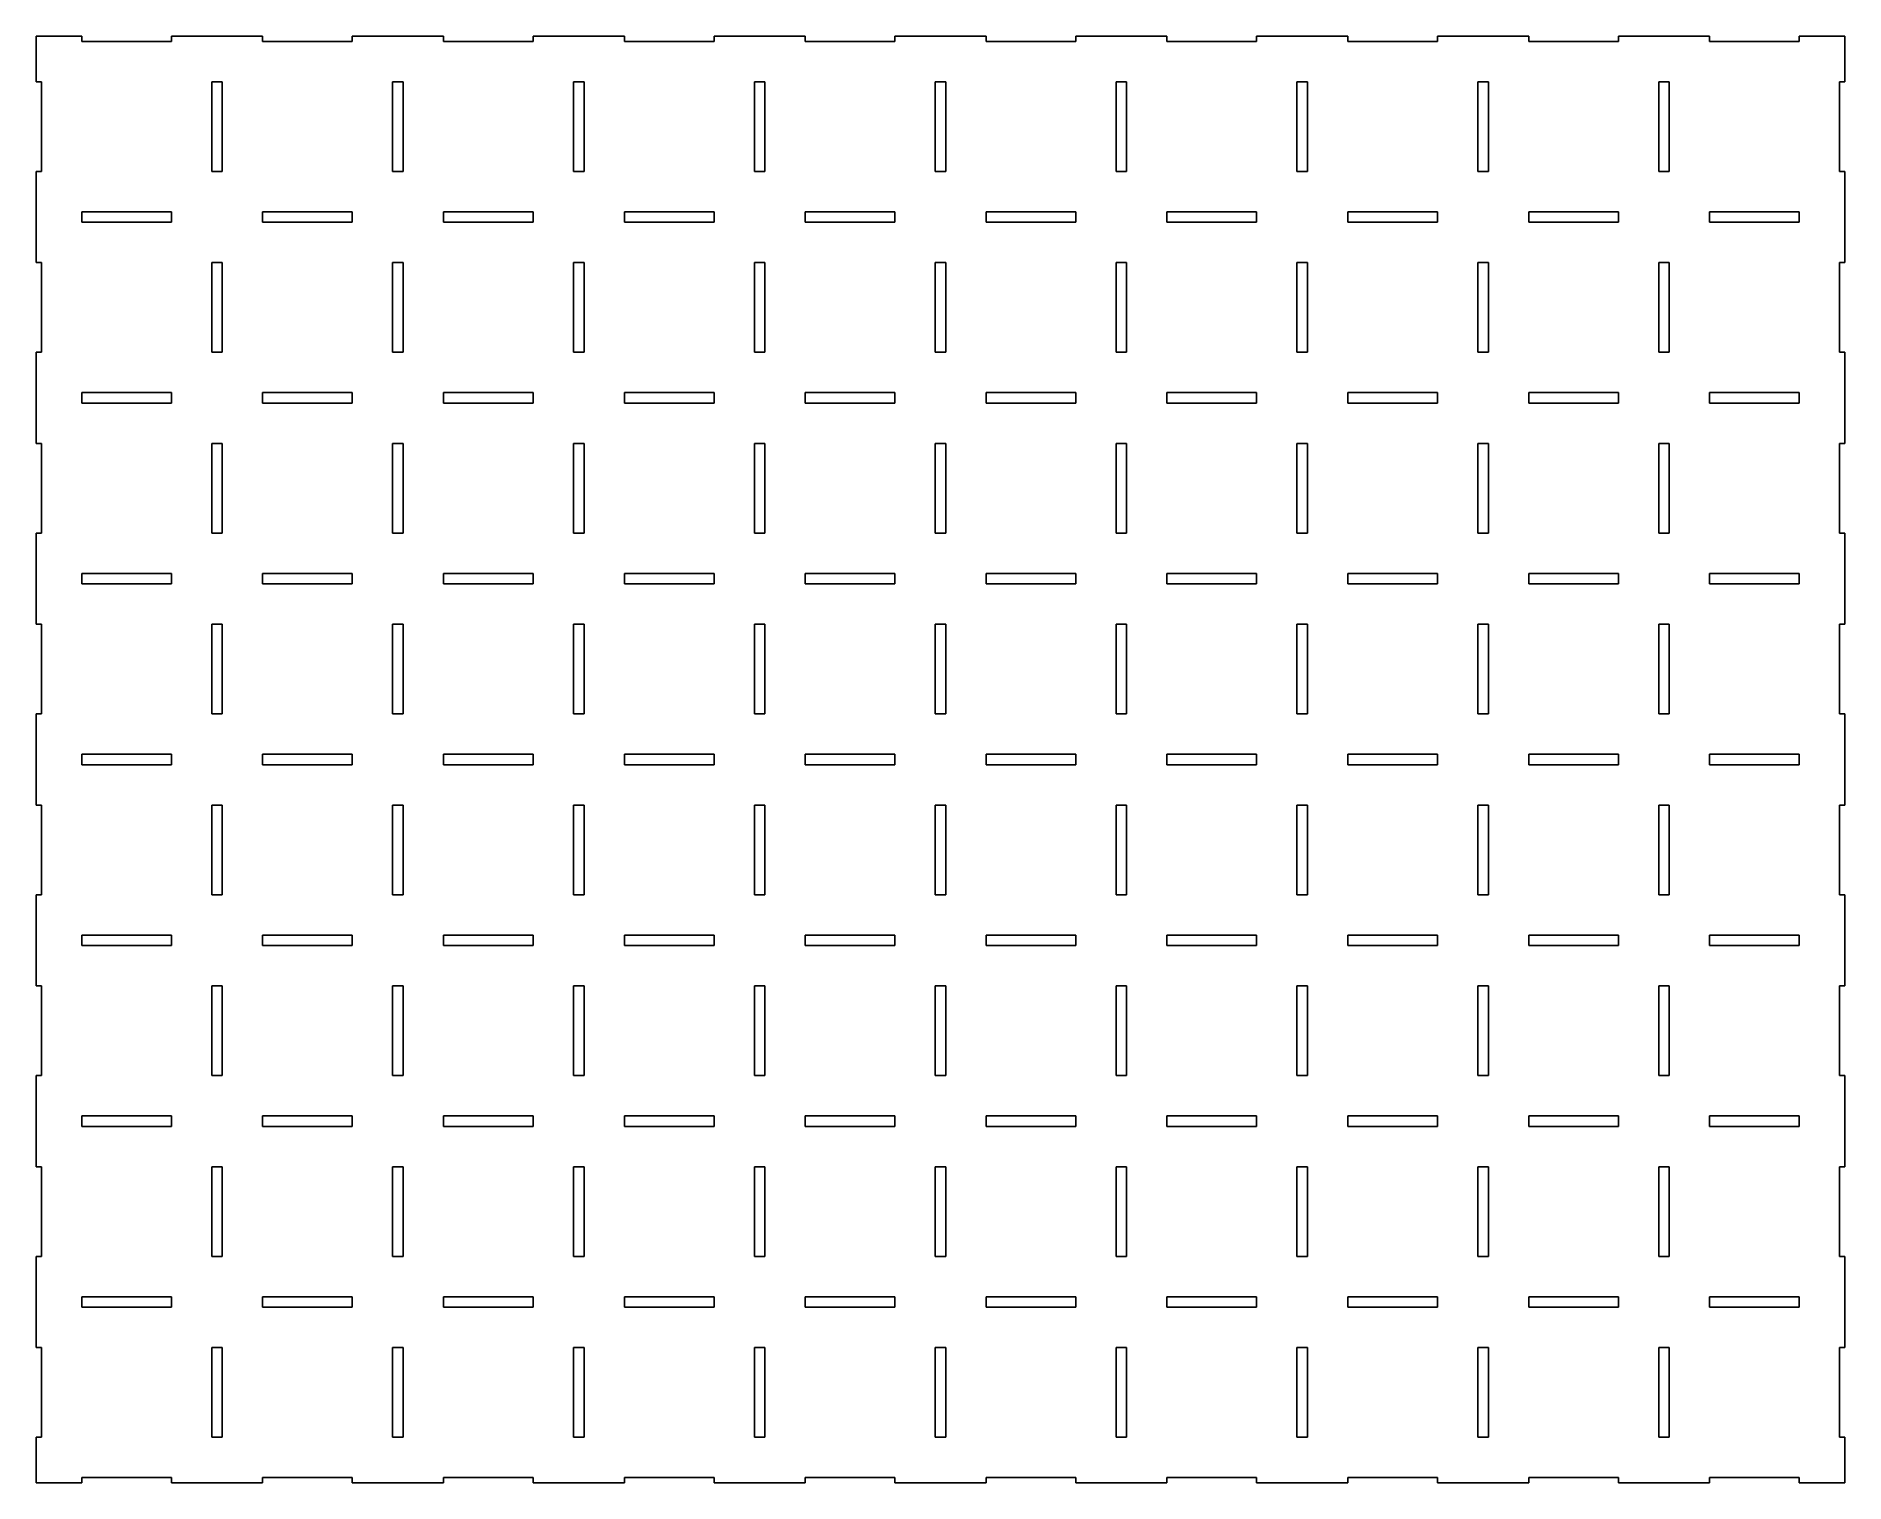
# Model space of a CAD drawing. Extents: x 0 to 300, y 0 to 240.
import ezdxf

# ---------------------------------------------------------------- set-up
doc = ezdxf.new("R2010")
doc.units = 0
doc.layers.add('Shape2DView001', color=7, linetype='CONTINUOUS')

msp = doc.modelspace()

# ---------------------------------------------------------------- linework, layer by layer
at = {"layer": 'Shape2DView001'}
for p, q in [((0, 240), (7.5625, 240)), ((0, 232.437), (0, 240)), ((7.5625, 239.125), (7.5625, 240)), ((22.4375, 240), (22.4375, 239.125)), ((22.4375, 240), (37.5625, 240)), ((37.5625, 239.125), (37.5625, 240)), ((52.4375, 240), (52.4375, 239.125)), ((52.4375, 240), (67.5625, 240)), ((67.5625, 239.125), (67.5625, 240)), ((82.4375, 240), (82.4375, 239.125)), ((82.4375, 240), (97.5625, 240)), ((97.5625, 239.125), (97.5625, 240)), ((112.437, 240), (112.437, 239.125)), ((112.437, 240), (127.562, 240)), ((127.562, 239.125), (127.562, 240)), ((142.437, 240), (142.437, 239.125)), ((142.437, 240), (157.562, 240)), ((157.562, 239.125), (157.562, 240)), ((172.437, 240), (172.437, 239.125)), ((172.437, 240), (187.562, 240)), ((187.562, 239.125), (187.562, 240)), ((202.437, 240), (202.437, 239.125)), ((202.437, 240), (217.562, 240)), ((217.562, 239.125), (217.562, 240)), ((232.437, 240), (232.437, 239.125)), ((232.437, 240), (247.562, 240)), ((247.562, 239.125), (247.562, 240)), ((262.437, 240), (262.437, 239.125)), ((262.437, 240), (277.562, 240)), ((277.562, 239.125), (277.562, 240)), ((292.437, 240), (292.437, 239.125)), ((292.437, 240), (300, 240)), ((300, 240), (300, 232.437)), ((22.4375, 239.125), (7.5625, 239.125)), ((52.4375, 239.125), (37.5625, 239.125)), ((82.4375, 239.125), (67.5625, 239.125)), ((112.437, 239.125), (97.5625, 239.125)), ((142.437, 239.125), (127.562, 239.125)), ((172.437, 239.125), (157.562, 239.125)), ((202.437, 239.125), (187.562, 239.125)), ((232.437, 239.125), (217.562, 239.125)), ((262.437, 239.125), (247.562, 239.125)), ((292.437, 239.125), (277.562, 239.125)), ((0, 232.437), (0.875, 232.437)), ((0.875, 232.437), (0.875, 217.562)), ((29.125, 232.437), (29.125, 217.563)), ((30.875, 232.437), (29.125, 232.437)), ((30.875, 232.437), (30.875, 217.562)), ((59.125, 232.437), (59.125, 217.563)), ((60.875, 232.437), (59.125, 232.437)), ((60.875, 232.437), (60.875, 217.562)), ((89.125, 232.437), (89.125, 217.563)), ((90.875, 232.437), (89.125, 232.437)), ((90.875, 232.437), (90.875, 217.562)), ((119.125, 232.437), (119.125, 217.563)), ((120.875, 232.437), (119.125, 232.437)), ((120.875, 232.437), (120.875, 217.562)), ((149.125, 232.437), (149.125, 217.563)), ((150.875, 232.437), (149.125, 232.437)), ((150.875, 232.437), (150.875, 217.562)), ((179.125, 232.437), (179.125, 217.563)), ((180.875, 232.437), (179.125, 232.437)), ((180.875, 232.437), (180.875, 217.562)), ((209.125, 232.437), (209.125, 217.563)), ((210.875, 232.437), (209.125, 232.437)), ((210.875, 232.437), (210.875, 217.562)), ((239.125, 232.437), (239.125, 217.563)), ((240.875, 232.437), (239.125, 232.437)), ((240.875, 232.437), (240.875, 217.562)), ((269.125, 232.437), (269.125, 217.563)), ((270.875, 232.437), (269.125, 232.437)), ((270.875, 232.437), (270.875, 217.562)), ((300, 232.437), (299.125, 232.437)), ((299.125, 232.437), (299.125, 217.563)), ((0.875, 217.562), (0, 217.562)), ((0, 202.437), (0, 217.562)), ((30.875, 217.562), (29.125, 217.562)), ((60.875, 217.562), (59.125, 217.562)), ((90.875, 217.562), (89.125, 217.562)), ((120.875, 217.562), (119.125, 217.562)), ((150.875, 217.562), (149.125, 217.562)), ((180.875, 217.562), (179.125, 217.562)), ((210.875, 217.562), (209.125, 217.562)), ((240.875, 217.562), (239.125, 217.562)), ((270.875, 217.562), (269.125, 217.562)), ((299.125, 217.563), (300, 217.563)), ((300, 217.563), (300, 202.437)), ((7.5625, 210.875), (22.4375, 210.875)), ((7.5625, 209.125), (7.5625, 210.875)), ((22.4375, 210.875), (22.4375, 209.125)), ((37.5625, 210.875), (52.4375, 210.875)), ((37.5625, 209.125), (37.5625, 210.875)), ((52.4375, 210.875), (52.4375, 209.125)), ((67.5625, 210.875), (82.4375, 210.875)), ((67.5625, 209.125), (67.5625, 210.875)), ((82.4375, 210.875), (82.4375, 209.125)), ((97.5625, 210.875), (112.437, 210.875)), ((97.5625, 209.125), (97.5625, 210.875)), ((112.437, 210.875), (112.437, 209.125)), ((127.562, 210.875), (142.437, 210.875)), ((127.562, 209.125), (127.562, 210.875)), ((142.437, 210.875), (142.437, 209.125)), ((157.562, 210.875), (172.437, 210.875)), ((157.562, 209.125), (157.562, 210.875)), ((172.437, 210.875), (172.437, 209.125)), ((187.562, 210.875), (202.437, 210.875)), ((187.562, 209.125), (187.562, 210.875)), ((202.437, 210.875), (202.437, 209.125)), ((217.562, 210.875), (232.437, 210.875)), ((217.562, 209.125), (217.562, 210.875)), ((232.437, 210.875), (232.437, 209.125)), ((247.562, 210.875), (262.437, 210.875)), ((247.562, 209.125), (247.562, 210.875)), ((262.437, 210.875), (262.437, 209.125)), ((277.562, 210.875), (292.437, 210.875)), ((277.562, 209.125), (277.562, 210.875)), ((292.437, 210.875), (292.437, 209.125)), ((22.4375, 209.125), (7.5625, 209.125)), ((52.4375, 209.125), (37.5625, 209.125)), ((82.4375, 209.125), (67.5625, 209.125)), ((112.437, 209.125), (97.5625, 209.125)), ((142.437, 209.125), (127.562, 209.125)), ((172.437, 209.125), (157.562, 209.125)), ((202.437, 209.125), (187.562, 209.125)), ((232.437, 209.125), (217.562, 209.125)), ((262.437, 209.125), (247.562, 209.125)), ((292.437, 209.125), (277.562, 209.125)), ((0, 202.437), (0.875, 202.437)), ((0.875, 202.437), (0.875, 187.562)), ((29.125, 202.437), (29.125, 187.563)), ((30.875, 202.437), (29.125, 202.437)), ((30.875, 202.437), (30.875, 187.562)), ((59.125, 202.437), (59.125, 187.563)), ((60.875, 202.437), (59.125, 202.437)), ((60.875, 202.437), (60.875, 187.562)), ((89.125, 202.437), (89.125, 187.563)), ((90.875, 202.437), (89.125, 202.437)), ((90.875, 202.437), (90.875, 187.562)), ((119.125, 202.437), (119.125, 187.563)), ((120.875, 202.437), (119.125, 202.437)), ((120.875, 202.437), (120.875, 187.562)), ((149.125, 202.437), (149.125, 187.563)), ((150.875, 202.437), (149.125, 202.437)), ((150.875, 202.437), (150.875, 187.562)), ((179.125, 202.437), (179.125, 187.563)), ((180.875, 202.437), (179.125, 202.437)), ((180.875, 202.437), (180.875, 187.562)), ((209.125, 202.437), (209.125, 187.563)), ((210.875, 202.437), (209.125, 202.437)), ((210.875, 202.437), (210.875, 187.562)), ((239.125, 202.437), (239.125, 187.563)), ((240.875, 202.437), (239.125, 202.437)), ((240.875, 202.437), (240.875, 187.562)), ((269.125, 202.437), (269.125, 187.563)), ((270.875, 202.437), (269.125, 202.437)), ((270.875, 202.437), (270.875, 187.562)), ((300, 202.437), (299.125, 202.437)), ((299.125, 202.437), (299.125, 187.563)), ((0.875, 187.562), (0, 187.562)), ((0, 172.437), (0, 187.562)), ((30.875, 187.562), (29.125, 187.562)), ((60.875, 187.562), (59.125, 187.562)), ((90.875, 187.562), (89.125, 187.562)), ((120.875, 187.562), (119.125, 187.562)), ((150.875, 187.562), (149.125, 187.562)), ((180.875, 187.562), (179.125, 187.562)), ((210.875, 187.562), (209.125, 187.562)), ((240.875, 187.562), (239.125, 187.562)), ((270.875, 187.562), (269.125, 187.562)), ((299.125, 187.563), (300, 187.563)), ((300, 187.563), (300, 172.437)), ((7.5625, 180.875), (22.4375, 180.875)), ((7.5625, 179.125), (7.5625, 180.875)), ((22.4375, 180.875), (22.4375, 179.125)), ((37.5625, 180.875), (52.4375, 180.875)), ((37.5625, 179.125), (37.5625, 180.875)), ((52.4375, 180.875), (52.4375, 179.125)), ((67.5625, 180.875), (82.4375, 180.875)), ((67.5625, 179.125), (67.5625, 180.875)), ((82.4375, 180.875), (82.4375, 179.125)), ((97.5625, 180.875), (112.437, 180.875)), ((97.5625, 179.125), (97.5625, 180.875)), ((112.437, 180.875), (112.437, 179.125)), ((127.562, 180.875), (142.437, 180.875)), ((127.562, 179.125), (127.562, 180.875)), ((142.437, 180.875), (142.437, 179.125)), ((157.562, 180.875), (172.437, 180.875)), ((157.562, 179.125), (157.562, 180.875)), ((172.437, 180.875), (172.437, 179.125)), ((187.562, 180.875), (202.437, 180.875)), ((187.562, 179.125), (187.562, 180.875)), ((202.437, 180.875), (202.437, 179.125)), ((217.562, 180.875), (232.437, 180.875)), ((217.562, 179.125), (217.562, 180.875)), ((232.437, 180.875), (232.437, 179.125)), ((247.562, 180.875), (262.437, 180.875)), ((247.562, 179.125), (247.562, 180.875)), ((262.437, 180.875), (262.437, 179.125)), ((277.562, 180.875), (292.437, 180.875)), ((277.562, 179.125), (277.562, 180.875)), ((292.437, 180.875), (292.437, 179.125)), ((22.4375, 179.125), (7.5625, 179.125)), ((52.4375, 179.125), (37.5625, 179.125)), ((82.4375, 179.125), (67.5625, 179.125)), ((112.437, 179.125), (97.5625, 179.125)), ((142.437, 179.125), (127.562, 179.125)), ((172.437, 179.125), (157.562, 179.125)), ((202.437, 179.125), (187.562, 179.125)), ((232.437, 179.125), (217.562, 179.125)), ((262.437, 179.125), (247.562, 179.125)), ((292.437, 179.125), (277.562, 179.125)), ((0, 172.437), (0.875, 172.437)), ((0.875, 172.437), (0.875, 157.562)), ((29.125, 172.437), (29.125, 157.563)), ((30.875, 172.437), (29.125, 172.437)), ((30.875, 172.437), (30.875, 157.562)), ((59.125, 172.437), (59.125, 157.563)), ((60.875, 172.437), (59.125, 172.437)), ((60.875, 172.437), (60.875, 157.562)), ((89.125, 172.437), (89.125, 157.563)), ((90.875, 172.437), (89.125, 172.437)), ((90.875, 172.437), (90.875, 157.562)), ((119.125, 172.437), (119.125, 157.563)), ((120.875, 172.437), (119.125, 172.437)), ((120.875, 172.437), (120.875, 157.562)), ((149.125, 172.437), (149.125, 157.563)), ((150.875, 172.437), (149.125, 172.437)), ((150.875, 172.437), (150.875, 157.562)), ((179.125, 172.437), (179.125, 157.563)), ((180.875, 172.437), (179.125, 172.437)), ((180.875, 172.437), (180.875, 157.562)), ((209.125, 172.437), (209.125, 157.563)), ((210.875, 172.437), (209.125, 172.437)), ((210.875, 172.437), (210.875, 157.562)), ((239.125, 172.437), (239.125, 157.563)), ((240.875, 172.437), (239.125, 172.437)), ((240.875, 172.437), (240.875, 157.562)), ((269.125, 172.437), (269.125, 157.563)), ((270.875, 172.437), (269.125, 172.437)), ((270.875, 172.437), (270.875, 157.562)), ((300, 172.437), (299.125, 172.437)), ((299.125, 172.437), (299.125, 157.563)), ((0.875, 157.562), (0, 157.562)), ((0, 142.437), (0, 157.562)), ((30.875, 157.562), (29.125, 157.562)), ((60.875, 157.562), (59.125, 157.562)), ((90.875, 157.562), (89.125, 157.562)), ((120.875, 157.562), (119.125, 157.562)), ((150.875, 157.562), (149.125, 157.562)), ((180.875, 157.562), (179.125, 157.562)), ((210.875, 157.562), (209.125, 157.562)), ((240.875, 157.562), (239.125, 157.562)), ((270.875, 157.562), (269.125, 157.562)), ((299.125, 157.563), (300, 157.563)), ((300, 157.563), (300, 142.437)), ((7.5625, 150.875), (22.4375, 150.875)), ((7.5625, 149.125), (7.5625, 150.875)), ((22.4375, 150.875), (22.4375, 149.125)), ((37.5625, 150.875), (52.4375, 150.875)), ((37.5625, 149.125), (37.5625, 150.875)), ((52.4375, 150.875), (52.4375, 149.125)), ((67.5625, 150.875), (82.4375, 150.875)), ((67.5625, 149.125), (67.5625, 150.875)), ((82.4375, 150.875), (82.4375, 149.125)), ((97.5625, 150.875), (112.437, 150.875)), ((97.5625, 149.125), (97.5625, 150.875)), ((112.437, 150.875), (112.437, 149.125)), ((127.562, 150.875), (142.437, 150.875)), ((127.562, 149.125), (127.562, 150.875)), ((142.437, 150.875), (142.437, 149.125)), ((157.562, 150.875), (172.437, 150.875)), ((157.562, 149.125), (157.562, 150.875)), ((172.437, 150.875), (172.437, 149.125)), ((187.562, 150.875), (202.437, 150.875)), ((187.562, 149.125), (187.562, 150.875)), ((202.437, 150.875), (202.437, 149.125)), ((217.562, 150.875), (232.437, 150.875)), ((217.562, 149.125), (217.562, 150.875)), ((232.437, 150.875), (232.437, 149.125)), ((247.562, 150.875), (262.437, 150.875)), ((247.562, 149.125), (247.562, 150.875)), ((262.437, 150.875), (262.437, 149.125)), ((277.562, 150.875), (292.437, 150.875)), ((277.562, 149.125), (277.562, 150.875)), ((292.437, 150.875), (292.437, 149.125)), ((22.4375, 149.125), (7.5625, 149.125)), ((52.4375, 149.125), (37.5625, 149.125)), ((82.4375, 149.125), (67.5625, 149.125)), ((112.437, 149.125), (97.5625, 149.125)), ((142.437, 149.125), (127.562, 149.125)), ((172.437, 149.125), (157.562, 149.125)), ((202.437, 149.125), (187.562, 149.125)), ((232.437, 149.125), (217.562, 149.125)), ((262.437, 149.125), (247.562, 149.125)), ((292.437, 149.125), (277.562, 149.125)), ((0, 142.437), (0.875, 142.437)), ((0.875, 142.437), (0.875, 127.562)), ((29.125, 142.437), (29.125, 127.563)), ((30.875, 142.437), (29.125, 142.437)), ((30.875, 142.437), (30.875, 127.562)), ((59.125, 142.437), (59.125, 127.563)), ((60.875, 142.437), (59.125, 142.437)), ((60.875, 142.437), (60.875, 127.562)), ((89.125, 142.437), (89.125, 127.563)), ((90.875, 142.437), (89.125, 142.437)), ((90.875, 142.437), (90.875, 127.562)), ((119.125, 142.437), (119.125, 127.563)), ((120.875, 142.437), (119.125, 142.437)), ((120.875, 142.437), (120.875, 127.562)), ((149.125, 142.437), (149.125, 127.563)), ((150.875, 142.437), (149.125, 142.437)), ((150.875, 142.437), (150.875, 127.562)), ((179.125, 142.437), (179.125, 127.563)), ((180.875, 142.437), (179.125, 142.437)), ((180.875, 142.437), (180.875, 127.562)), ((209.125, 142.437), (209.125, 127.563)), ((210.875, 142.437), (209.125, 142.437)), ((210.875, 142.437), (210.875, 127.562)), ((239.125, 142.437), (239.125, 127.563)), ((240.875, 142.437), (239.125, 142.437)), ((240.875, 142.437), (240.875, 127.562)), ((269.125, 142.437), (269.125, 127.563)), ((270.875, 142.437), (269.125, 142.437)), ((270.875, 142.437), (270.875, 127.562)), ((300, 142.437), (299.125, 142.437)), ((299.125, 142.437), (299.125, 127.563)), ((0.875, 127.562), (0, 127.562)), ((0, 112.437), (0, 127.562)), ((30.875, 127.562), (29.125, 127.562)), ((60.875, 127.562), (59.125, 127.562)), ((90.875, 127.562), (89.125, 127.562)), ((120.875, 127.562), (119.125, 127.562)), ((150.875, 127.562), (149.125, 127.562)), ((180.875, 127.562), (179.125, 127.562)), ((210.875, 127.562), (209.125, 127.562)), ((240.875, 127.562), (239.125, 127.562)), ((270.875, 127.562), (269.125, 127.562)), ((299.125, 127.563), (300, 127.563)), ((300, 127.563), (300, 112.437)), ((7.5625, 120.875), (22.4375, 120.875)), ((7.5625, 119.125), (7.5625, 120.875)), ((22.4375, 120.875), (22.4375, 119.125)), ((37.5625, 120.875), (52.4375, 120.875)), ((37.5625, 119.125), (37.5625, 120.875)), ((52.4375, 120.875), (52.4375, 119.125)), ((67.5625, 120.875), (82.4375, 120.875)), ((67.5625, 119.125), (67.5625, 120.875)), ((82.4375, 120.875), (82.4375, 119.125)), ((97.5625, 120.875), (112.437, 120.875)), ((97.5625, 119.125), (97.5625, 120.875)), ((112.437, 120.875), (112.437, 119.125)), ((127.562, 120.875), (142.437, 120.875)), ((127.562, 119.125), (127.562, 120.875)), ((142.437, 120.875), (142.437, 119.125)), ((157.562, 120.875), (172.437, 120.875)), ((157.562, 119.125), (157.562, 120.875)), ((172.437, 120.875), (172.437, 119.125)), ((187.562, 120.875), (202.437, 120.875)), ((187.562, 119.125), (187.562, 120.875)), ((202.437, 120.875), (202.437, 119.125)), ((217.562, 120.875), (232.437, 120.875)), ((217.562, 119.125), (217.562, 120.875)), ((232.437, 120.875), (232.437, 119.125)), ((247.562, 120.875), (262.437, 120.875)), ((247.562, 119.125), (247.562, 120.875)), ((262.437, 120.875), (262.437, 119.125)), ((277.562, 120.875), (292.437, 120.875)), ((277.562, 119.125), (277.562, 120.875)), ((292.437, 120.875), (292.437, 119.125)), ((22.4375, 119.125), (7.5625, 119.125)), ((52.4375, 119.125), (37.5625, 119.125)), ((82.4375, 119.125), (67.5625, 119.125)), ((112.437, 119.125), (97.5625, 119.125)), ((142.437, 119.125), (127.562, 119.125)), ((172.437, 119.125), (157.562, 119.125)), ((202.437, 119.125), (187.562, 119.125)), ((232.437, 119.125), (217.562, 119.125)), ((262.437, 119.125), (247.562, 119.125)), ((292.437, 119.125), (277.562, 119.125)), ((0, 112.437), (0.875, 112.437)), ((0.875, 112.437), (0.875, 97.5625)), ((29.125, 112.437), (29.125, 97.5625)), ((30.875, 112.437), (29.125, 112.437)), ((30.875, 112.437), (30.875, 97.5625)), ((59.125, 112.437), (59.125, 97.5625)), ((60.875, 112.437), (59.125, 112.437)), ((60.875, 112.437), (60.875, 97.5625)), ((89.125, 112.437), (89.125, 97.5625)), ((90.875, 112.437), (89.125, 112.437)), ((90.875, 112.437), (90.875, 97.5625)), ((119.125, 112.437), (119.125, 97.5625)), ((120.875, 112.437), (119.125, 112.437)), ((120.875, 112.437), (120.875, 97.5625)), ((149.125, 112.437), (149.125, 97.5625)), ((150.875, 112.437), (149.125, 112.437)), ((150.875, 112.437), (150.875, 97.5625)), ((179.125, 112.437), (179.125, 97.5625)), ((180.875, 112.437), (179.125, 112.437)), ((180.875, 112.437), (180.875, 97.5625)), ((209.125, 112.437), (209.125, 97.5625)), ((210.875, 112.437), (209.125, 112.437)), ((210.875, 112.437), (210.875, 97.5625)), ((239.125, 112.437), (239.125, 97.5625)), ((240.875, 112.437), (239.125, 112.437)), ((240.875, 112.437), (240.875, 97.5625)), ((269.125, 112.437), (269.125, 97.5625)), ((270.875, 112.437), (269.125, 112.437)), ((270.875, 112.437), (270.875, 97.5625)), ((300, 112.437), (299.125, 112.437)), ((299.125, 112.437), (299.125, 97.5625)), ((0.875, 97.5625), (0, 97.5625)), ((0, 82.4375), (0, 97.5625)), ((30.875, 97.5625), (29.125, 97.5625)), ((60.875, 97.5625), (59.125, 97.5625)), ((90.875, 97.5625), (89.125, 97.5625)), ((120.875, 97.5625), (119.125, 97.5625)), ((150.875, 97.5625), (149.125, 97.5625)), ((180.875, 97.5625), (179.125, 97.5625)), ((210.875, 97.5625), (209.125, 97.5625)), ((240.875, 97.5625), (239.125, 97.5625)), ((270.875, 97.5625), (269.125, 97.5625)), ((299.125, 97.5625), (300, 97.5625)), ((300, 97.5625), (300, 82.4375)), ((7.5625, 90.875), (22.4375, 90.875)), ((7.5625, 89.125), (7.5625, 90.875)), ((22.4375, 90.875), (22.4375, 89.125)), ((37.5625, 90.875), (52.4375, 90.875)), ((37.5625, 89.125), (37.5625, 90.875)), ((52.4375, 90.875), (52.4375, 89.125)), ((67.5625, 90.875), (82.4375, 90.875)), ((67.5625, 89.125), (67.5625, 90.875)), ((82.4375, 90.875), (82.4375, 89.125)), ((97.5625, 90.875), (112.437, 90.875)), ((97.5625, 89.125), (97.5625, 90.875)), ((112.437, 90.875), (112.437, 89.125)), ((127.562, 90.875), (142.437, 90.875)), ((127.562, 89.125), (127.562, 90.875)), ((142.437, 90.875), (142.437, 89.125)), ((157.562, 90.875), (172.437, 90.875)), ((157.562, 89.125), (157.562, 90.875)), ((172.437, 90.875), (172.437, 89.125)), ((187.562, 90.875), (202.437, 90.875)), ((187.562, 89.125), (187.562, 90.875)), ((202.437, 90.875), (202.437, 89.125)), ((217.562, 90.875), (232.437, 90.875)), ((217.562, 89.125), (217.562, 90.875)), ((232.437, 90.875), (232.437, 89.125)), ((247.562, 90.875), (262.437, 90.875)), ((247.562, 89.125), (247.562, 90.875)), ((262.437, 90.875), (262.437, 89.125)), ((277.562, 90.875), (292.437, 90.875)), ((277.562, 89.125), (277.562, 90.875)), ((292.437, 90.875), (292.437, 89.125)), ((22.4375, 89.125), (7.5625, 89.125)), ((52.4375, 89.125), (37.5625, 89.125)), ((82.4375, 89.125), (67.5625, 89.125)), ((112.437, 89.125), (97.5625, 89.125)), ((142.437, 89.125), (127.562, 89.125)), ((172.437, 89.125), (157.562, 89.125)), ((202.437, 89.125), (187.562, 89.125)), ((232.437, 89.125), (217.562, 89.125)), ((262.437, 89.125), (247.562, 89.125)), ((292.437, 89.125), (277.562, 89.125)), ((0, 82.4375), (0.875, 82.4375)), ((0.875, 82.4375), (0.875, 67.5625)), ((29.125, 82.4375), (29.125, 67.5625)), ((30.875, 82.4375), (29.125, 82.4375)), ((30.875, 82.4375), (30.875, 67.5625)), ((59.125, 82.4375), (59.125, 67.5625)), ((60.875, 82.4375), (59.125, 82.4375)), ((60.875, 82.4375), (60.875, 67.5625)), ((89.125, 82.4375), (89.125, 67.5625)), ((90.875, 82.4375), (89.125, 82.4375)), ((90.875, 82.4375), (90.875, 67.5625)), ((119.125, 82.4375), (119.125, 67.5625)), ((120.875, 82.4375), (119.125, 82.4375)), ((120.875, 82.4375), (120.875, 67.5625)), ((149.125, 82.4375), (149.125, 67.5625)), ((150.875, 82.4375), (149.125, 82.4375)), ((150.875, 82.4375), (150.875, 67.5625)), ((179.125, 82.4375), (179.125, 67.5625)), ((180.875, 82.4375), (179.125, 82.4375)), ((180.875, 82.4375), (180.875, 67.5625)), ((209.125, 82.4375), (209.125, 67.5625)), ((210.875, 82.4375), (209.125, 82.4375)), ((210.875, 82.4375), (210.875, 67.5625)), ((239.125, 82.4375), (239.125, 67.5625)), ((240.875, 82.4375), (239.125, 82.4375)), ((240.875, 82.4375), (240.875, 67.5625)), ((269.125, 82.4375), (269.125, 67.5625)), ((270.875, 82.4375), (269.125, 82.4375)), ((270.875, 82.4375), (270.875, 67.5625)), ((300, 82.4375), (299.125, 82.4375)), ((299.125, 82.4375), (299.125, 67.5625)), ((0.875, 67.5625), (0, 67.5625)), ((0, 52.4375), (0, 67.5625)), ((30.875, 67.5625), (29.125, 67.5625)), ((60.875, 67.5625), (59.125, 67.5625)), ((90.875, 67.5625), (89.125, 67.5625)), ((120.875, 67.5625), (119.125, 67.5625)), ((150.875, 67.5625), (149.125, 67.5625)), ((180.875, 67.5625), (179.125, 67.5625)), ((210.875, 67.5625), (209.125, 67.5625)), ((240.875, 67.5625), (239.125, 67.5625)), ((270.875, 67.5625), (269.125, 67.5625)), ((299.125, 67.5625), (300, 67.5625)), ((300, 67.5625), (300, 52.4375)), ((7.5625, 60.875), (22.4375, 60.875)), ((7.5625, 59.125), (7.5625, 60.875)), ((22.4375, 60.875), (22.4375, 59.125)), ((37.5625, 60.875), (52.4375, 60.875)), ((37.5625, 59.125), (37.5625, 60.875)), ((52.4375, 60.875), (52.4375, 59.125)), ((67.5625, 60.875), (82.4375, 60.875)), ((67.5625, 59.125), (67.5625, 60.875)), ((82.4375, 60.875), (82.4375, 59.125)), ((97.5625, 60.875), (112.437, 60.875)), ((97.5625, 59.125), (97.5625, 60.875)), ((112.437, 60.875), (112.437, 59.125)), ((127.562, 60.875), (142.437, 60.875)), ((127.562, 59.125), (127.562, 60.875)), ((142.437, 60.875), (142.437, 59.125)), ((157.562, 60.875), (172.437, 60.875)), ((157.562, 59.125), (157.562, 60.875)), ((172.437, 60.875), (172.437, 59.125)), ((187.562, 60.875), (202.437, 60.875)), ((187.562, 59.125), (187.562, 60.875)), ((202.437, 60.875), (202.437, 59.125)), ((217.562, 60.875), (232.437, 60.875)), ((217.562, 59.125), (217.562, 60.875)), ((232.437, 60.875), (232.437, 59.125)), ((247.562, 60.875), (262.437, 60.875)), ((247.562, 59.125), (247.562, 60.875)), ((262.437, 60.875), (262.437, 59.125)), ((277.562, 60.875), (292.437, 60.875)), ((277.562, 59.125), (277.562, 60.875)), ((292.437, 60.875), (292.437, 59.125)), ((22.4375, 59.125), (7.5625, 59.125)), ((52.4375, 59.125), (37.5625, 59.125)), ((82.4375, 59.125), (67.5625, 59.125)), ((112.437, 59.125), (97.5625, 59.125)), ((142.437, 59.125), (127.562, 59.125)), ((172.437, 59.125), (157.562, 59.125)), ((202.437, 59.125), (187.562, 59.125)), ((232.437, 59.125), (217.562, 59.125)), ((262.437, 59.125), (247.562, 59.125)), ((292.437, 59.125), (277.562, 59.125)), ((0, 52.4375), (0.875, 52.4375)), ((0.875, 52.4375), (0.875, 37.5625)), ((29.125, 52.4375), (29.125, 37.5625)), ((29.125, 52.4375), (30.875, 52.4375)), ((30.875, 52.4375), (30.875, 37.5625)), ((59.125, 52.4375), (59.125, 37.5625)), ((59.125, 52.4375), (60.875, 52.4375)), ((60.875, 52.4375), (60.875, 37.5625)), ((89.125, 52.4375), (89.125, 37.5625)), ((89.125, 52.4375), (90.875, 52.4375)), ((90.875, 52.4375), (90.875, 37.5625)), ((119.125, 52.4375), (119.125, 37.5625)), ((119.125, 52.4375), (120.875, 52.4375)), ((120.875, 52.4375), (120.875, 37.5625)), ((149.125, 52.4375), (149.125, 37.5625)), ((149.125, 52.4375), (150.875, 52.4375)), ((150.875, 52.4375), (150.875, 37.5625)), ((179.125, 52.4375), (179.125, 37.5625)), ((179.125, 52.4375), (180.875, 52.4375)), ((180.875, 52.4375), (180.875, 37.5625)), ((209.125, 52.4375), (209.125, 37.5625)), ((209.125, 52.4375), (210.875, 52.4375)), ((210.875, 52.4375), (210.875, 37.5625)), ((239.125, 52.4375), (239.125, 37.5625)), ((239.125, 52.4375), (240.875, 52.4375)), ((240.875, 52.4375), (240.875, 37.5625)), ((269.125, 52.4375), (269.125, 37.5625)), ((269.125, 52.4375), (270.875, 52.4375)), ((270.875, 52.4375), (270.875, 37.5625)), ((300, 52.4375), (299.125, 52.4375)), ((299.125, 52.4375), (299.125, 37.5625)), ((0.875, 37.5625), (0, 37.5625)), ((0, 22.4375), (0, 37.5625)), ((29.125, 37.5625), (30.875, 37.5625)), ((59.125, 37.5625), (60.875, 37.5625)), ((89.125, 37.5625), (90.875, 37.5625)), ((119.125, 37.5625), (120.875, 37.5625)), ((149.125, 37.5625), (150.875, 37.5625)), ((179.125, 37.5625), (180.875, 37.5625)), ((209.125, 37.5625), (210.875, 37.5625)), ((239.125, 37.5625), (240.875, 37.5625)), ((269.125, 37.5625), (270.875, 37.5625)), ((299.125, 37.5625), (300, 37.5625)), ((300, 37.5625), (300, 22.4375)), ((7.5625, 30.875), (22.4375, 30.875)), ((7.5625, 29.125), (7.5625, 30.875)), ((22.4375, 30.875), (22.4375, 29.125)), ((37.5625, 30.875), (52.4375, 30.875)), ((37.5625, 29.125), (37.5625, 30.875)), ((52.4375, 30.875), (52.4375, 29.125)), ((67.5625, 30.875), (82.4375, 30.875)), ((67.5625, 29.125), (67.5625, 30.875)), ((82.4375, 30.875), (82.4375, 29.125)), ((97.5625, 30.875), (112.437, 30.875)), ((97.5625, 29.125), (97.5625, 30.875)), ((112.437, 30.875), (112.437, 29.125)), ((127.562, 30.875), (142.437, 30.875)), ((127.562, 29.125), (127.562, 30.875)), ((142.437, 30.875), (142.437, 29.125)), ((157.562, 30.875), (172.437, 30.875)), ((157.562, 29.125), (157.562, 30.875)), ((172.437, 30.875), (172.437, 29.125)), ((187.562, 30.875), (202.437, 30.875)), ((187.562, 29.125), (187.562, 30.875)), ((202.437, 30.875), (202.437, 29.125)), ((217.562, 30.875), (232.437, 30.875)), ((217.562, 29.125), (217.562, 30.875)), ((232.437, 30.875), (232.437, 29.125)), ((247.562, 30.875), (262.437, 30.875)), ((247.562, 29.125), (247.562, 30.875)), ((262.437, 30.875), (262.437, 29.125)), ((277.562, 30.875), (292.437, 30.875)), ((277.562, 29.125), (277.562, 30.875)), ((292.437, 30.875), (292.437, 29.125)), ((22.4375, 29.125), (7.5625, 29.125)), ((52.4375, 29.125), (37.5625, 29.125)), ((82.4375, 29.125), (67.5625, 29.125)), ((112.437, 29.125), (97.5625, 29.125)), ((142.437, 29.125), (127.562, 29.125)), ((172.437, 29.125), (157.562, 29.125)), ((202.437, 29.125), (187.562, 29.125)), ((232.437, 29.125), (217.562, 29.125)), ((262.437, 29.125), (247.562, 29.125)), ((292.437, 29.125), (277.562, 29.125)), ((0, 22.4375), (0.875, 22.4375)), ((0.875, 22.4375), (0.875, 7.5625)), ((29.125, 22.4375), (29.125, 7.5625)), ((29.125, 22.4375), (30.875, 22.4375)), ((30.875, 22.4375), (30.875, 7.5625)), ((59.125, 22.4375), (59.125, 7.5625)), ((59.125, 22.4375), (60.875, 22.4375)), ((60.875, 22.4375), (60.875, 7.5625)), ((89.125, 22.4375), (89.125, 7.5625)), ((89.125, 22.4375), (90.875, 22.4375)), ((90.875, 22.4375), (90.875, 7.5625)), ((119.125, 22.4375), (119.125, 7.5625)), ((119.125, 22.4375), (120.875, 22.4375)), ((120.875, 22.4375), (120.875, 7.5625)), ((149.125, 22.4375), (149.125, 7.5625)), ((149.125, 22.4375), (150.875, 22.4375)), ((150.875, 22.4375), (150.875, 7.5625)), ((179.125, 22.4375), (179.125, 7.5625)), ((179.125, 22.4375), (180.875, 22.4375)), ((180.875, 22.4375), (180.875, 7.5625)), ((209.125, 22.4375), (209.125, 7.5625)), ((209.125, 22.4375), (210.875, 22.4375)), ((210.875, 22.4375), (210.875, 7.5625)), ((239.125, 22.4375), (239.125, 7.5625)), ((239.125, 22.4375), (240.875, 22.4375)), ((240.875, 22.4375), (240.875, 7.5625)), ((269.125, 22.4375), (269.125, 7.5625)), ((269.125, 22.4375), (270.875, 22.4375)), ((270.875, 22.4375), (270.875, 7.5625)), ((300, 22.4375), (299.125, 22.4375)), ((299.125, 22.4375), (299.125, 7.5625)), ((0, 0), (0, 7.5625)), ((0.875, 7.5625), (0, 7.5625)), ((29.125, 7.5625), (30.875, 7.5625)), ((59.125, 7.5625), (60.875, 7.5625)), ((89.125, 7.5625), (90.875, 7.5625)), ((119.125, 7.5625), (120.875, 7.5625)), ((149.125, 7.5625), (150.875, 7.5625)), ((179.125, 7.5625), (180.875, 7.5625)), ((209.125, 7.5625), (210.875, 7.5625)), ((239.125, 7.5625), (240.875, 7.5625)), ((269.125, 7.5625), (270.875, 7.5625)), ((299.125, 7.5625), (300, 7.5625)), ((300, 7.5625), (300, 0)), ((7.5625, 0), (0, 0)), ((7.5625, 0.875), (22.4375, 0.875)), ((7.5625, 0), (7.5625, 0.875)), ((22.4375, 0.875), (22.4375, 0)), ((37.5625, 0), (22.4375, 0)), ((37.5625, 0.875), (52.4375, 0.875)), ((37.5625, 0), (37.5625, 0.875)), ((52.4375, 0.875), (52.4375, 0)), ((67.5625, 0), (52.4375, 0)), ((67.5625, 0.875), (82.4375, 0.875)), ((67.5625, 0), (67.5625, 0.875)), ((82.4375, 0.875), (82.4375, 0)), ((97.5625, 0), (82.4375, 0)), ((97.5625, 0.875), (112.437, 0.875)), ((97.5625, 0), (97.5625, 0.875)), ((112.437, 0.875), (112.437, 0)), ((127.562, 0), (112.437, 0)), ((127.562, 0.875), (142.437, 0.875)), ((127.562, 0), (127.562, 0.875)), ((142.437, 0.875), (142.437, 0)), ((157.562, 0), (142.437, 0)), ((157.562, 0.875), (172.437, 0.875)), ((157.562, 0), (157.562, 0.875)), ((172.437, 0.875), (172.437, 0)), ((187.562, 0), (172.437, 0)), ((187.562, 0.875), (202.437, 0.875)), ((187.562, 0), (187.562, 0.875)), ((202.437, 0.875), (202.437, 0)), ((217.562, 0), (202.437, 0)), ((217.562, 0.875), (232.437, 0.875)), ((217.562, 0), (217.562, 0.875)), ((232.437, 0.875), (232.437, 0)), ((247.562, 0), (232.437, 0)), ((247.562, 0.875), (262.437, 0.875)), ((247.562, 0), (247.562, 0.875)), ((262.437, 0.875), (262.437, 0)), ((277.562, 0), (262.437, 0)), ((277.562, 0.875), (292.437, 0.875)), ((277.562, 0), (277.562, 0.875)), ((292.437, 0.875), (292.437, 0)), ((300, 0), (292.437, 0))]:
    msp.add_line(p, q, dxfattribs=at)

doc.saveas('drawing.dxf')
